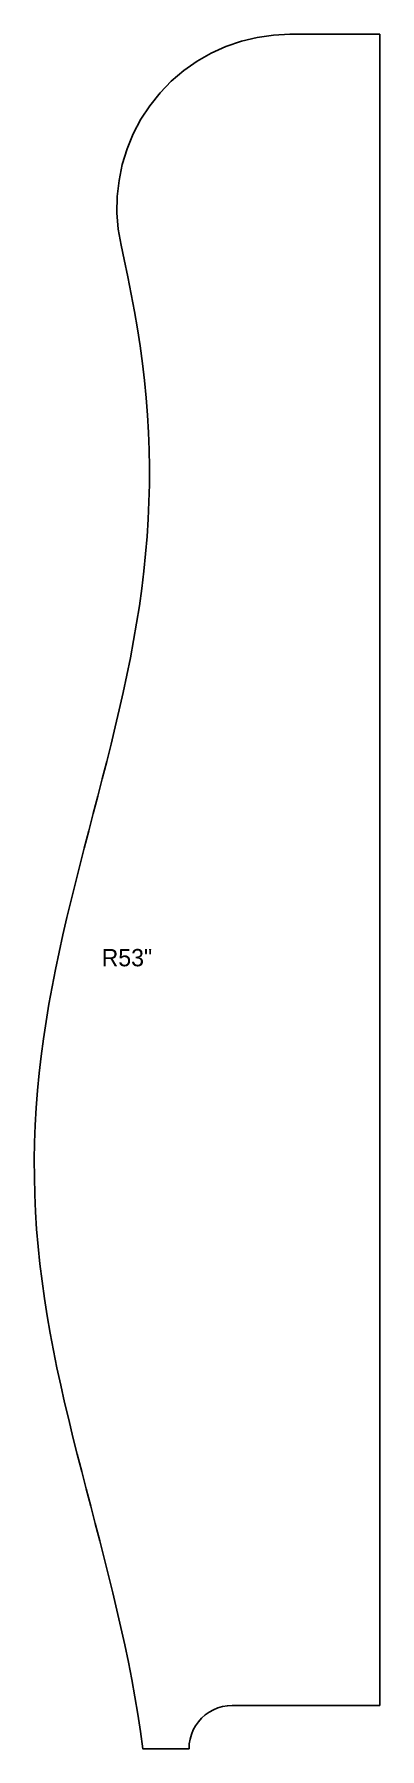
# Model space of a CAD drawing. Header units: inches. Extents: x 42 to 48, y -0.8 to 29.
import ezdxf
from ezdxf.enums import TextEntityAlignment as Align

# ---------------------------------------------------------------- set-up
doc = ezdxf.new("R2010")
doc.units = ezdxf.units.IN

msp = doc.modelspace()

# ---------------------------------------------------------------- linework, layer by layer
at = {"layer": 'OUTLINE'}
msp.add_lwpolyline([(48, 0), (45.438, 0), (45.438, 0), (45.354, -0.005), (45.271, -0.019), (45.19, -0.042), (45.112, -0.074), (45.038, -0.115), (44.97, -0.164), (44.907, -0.22), (44.851, -0.282), (44.802, -0.351), (44.762, -0.425), (44.73, -0.502), (44.706, -0.583), (44.692, -0.666), (44.688, -0.75), (44.062, -0.75), (43.883, -0.75), (43.843, -0.449), (43.798, -0.149), (43.748, 0.152), (43.694, 0.452), (43.635, 0.753), (43.572, 1.053), (43.506, 1.354), (43.437, 1.654), (43.365, 1.955), (43.29, 2.255), (43.214, 2.556), (43.137, 2.856), (43.059, 3.157), (42.98, 3.457), (42.901, 3.758), (42.824, 4.058), (42.747, 4.359), (42.672, 4.659), (42.598, 4.96), (42.528, 5.26), (42.46, 5.561), (42.395, 5.861), (42.335, 6.162), (42.278, 6.462), (42.226, 6.763), (42.178, 7.063), (42.136, 7.364), (42.099, 7.664), (42.068, 7.965), (42.042, 8.265), (42.023, 8.566), (42.009, 8.866), (42.002, 9.167), (42, 9.467), (42.005, 9.768), (42.016, 10.068), (42.033, 10.369), (42.056, 10.669), (42.085, 10.97), (42.12, 11.27), (42.16, 11.571), (42.205, 11.871), (42.255, 12.172), (42.31, 12.472), (42.369, 12.773), (42.432, 13.073), (42.498, 13.374), (42.568, 13.674), (42.64, 13.975), (42.715, 14.275), (42.791, 14.576), (42.868, 14.876), (42.947, 15.177), (43.025, 15.477), (43.104, 15.778), (43.182, 16.078), (43.258, 16.379), (43.333, 16.679), (43.407, 16.98), (43.477, 17.28), (43.545, 17.581), (43.609, 17.881), (43.669, 18.182), (43.726, 18.482), (43.777, 18.783), (43.825, 19.083), (43.866, 19.384), (43.903, 19.684), (43.934, 19.985), (43.959, 20.285), (43.978, 20.586), (43.992, 20.886), (43.999, 21.187), (44, 21.487), (43.994, 21.788), (43.983, 22.088), (43.965, 22.389), (43.942, 22.689), (43.913, 22.99), (43.878, 23.29), (43.837, 23.591), (43.792, 23.891), (43.741, 24.192), (43.686, 24.492), (43.627, 24.793), (43.564, 25.093), (43.509, 25.341), (43.46, 25.619), (43.437, 25.901), (43.441, 26.184), (43.472, 26.465), (43.529, 26.742), (43.612, 27.013), (43.72, 27.274), (43.852, 27.525), (44.007, 27.761), (44.184, 27.982), (44.38, 28.185), (44.595, 28.369), (44.827, 28.532), (45.073, 28.672), (45.33, 28.789), (45.598, 28.881), (45.873, 28.947), (46.153, 28.987), (46.436, 29), (48, 29)], close=True, dxfattribs=at)

# ---------------------------------------------------------------- texts
at = {"layer": 'LABELS'}
msp.add_text('R53"', height=0.3, dxfattribs=at).set_placement((43.609, 12.977), align=Align.MIDDLE_CENTER)

doc.saveas('drawing.dxf')
